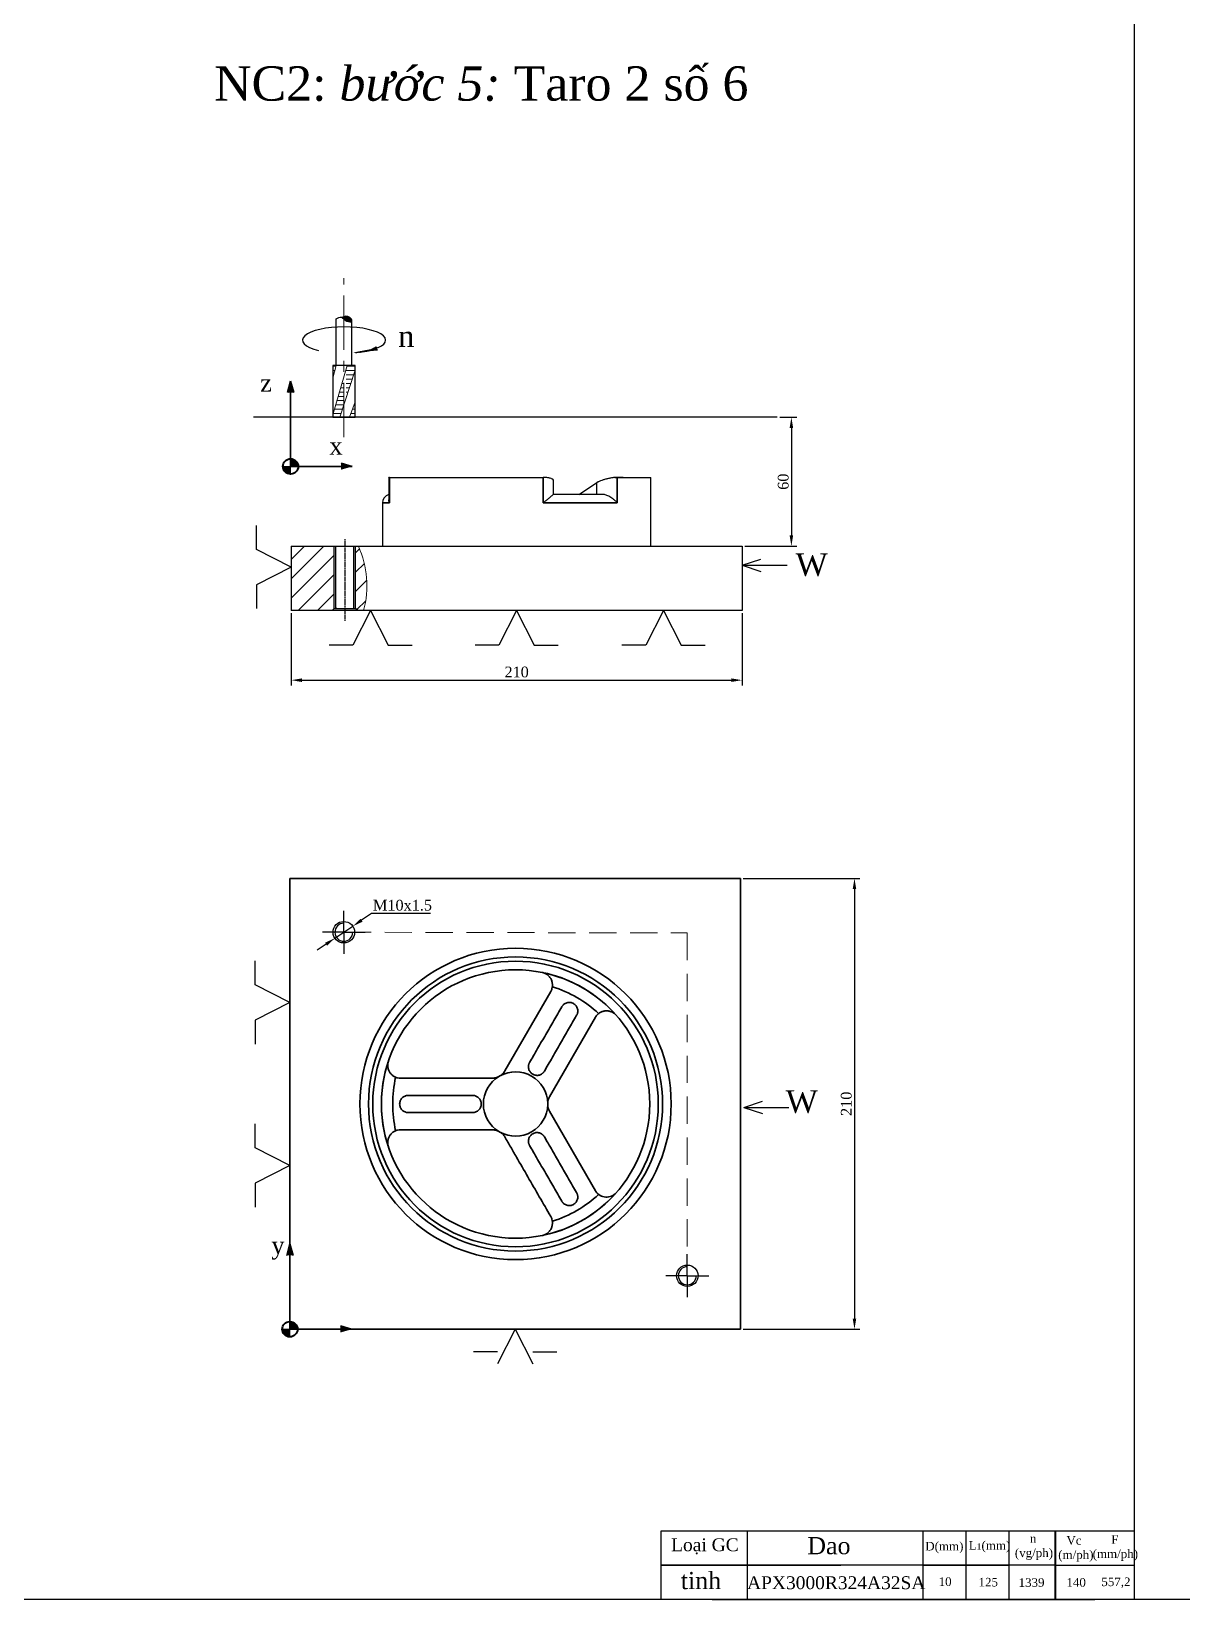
# Model space of a CAD drawing. Header units: millimetres. Extents: x 1211 to 2263, y 788 to 1530.
# Drawn here: x 1479.6 to 1747.7, y 787.9 to 1153.1 of the extents above; entities that cross this region are included whole.
import ezdxf

# ---------------------------------------------------------------- set-up
doc = ezdxf.new("R2010")
doc.units = ezdxf.units.MM
for name, pattern in [('CENTER', [0.6, 0.375, -0.075, 0.075, -0.075]), ('CENTERX2', [20.32, 12.7, -2.54, 2.54, -2.54]), ('DASHDOTX2', [50.8, 25.4, -12.7, 0, -12.7]), ('DASHED2', [9.525, 6.35, -3.175]), ('DASHEDX2', [38.1, 25.4, -12.7])]:
    doc.linetypes.add(name, pattern=pattern)
for name, color, linetype, lineweight in [('cb', 200, 'Continuous', 35), ('chi tiet', 7, 'Continuous', 30), ('coban', 7, 'Continuous', 35), ('dao', 7, 'Continuous', 25), ('DUONGBAO', 7, 'Continuous', 40), ('duongchaydao', 220, 'Continuous', 0), ('duongkichthuoc', 7, 'Continuous', 0), ('dậm', 5, 'Continuous', 25), ('matcat', 102, 'Continuous', 0), ('phancat', 86, 'Continuous', 30), ('text', 130, 'Continuous', 0), ('truc', 10, 'DASHDOTX2', 0)]:
    doc.layers.add(name, color=color, linetype=linetype, lineweight=lineweight)
doc.layers.add('DuongTam', color=1, linetype='Continuous')
doc.styles.get("Standard").update_dxf_attribs({"font": 'times.ttf'})
doc.dimstyles.new('ISO-25', dxfattribs={"dimtxt": 2.5, "dimasz": 2.5, "dimexe": 1.25, "dimexo": 0.625, "dimtad": 1, "dimtoh": 1, "dimtxsty": 'Standard', "dimcen": 2.5, "dimadec": 0, "dimazin": 0, "dimtfac": 1, "dimtmove": 0, "dimatfit": 3, "dimfxl": 1, "dimarcsym": 0})

# ---------------------------------------------------------------- blocks, each defined once
blk = doc.blocks.new('*D22')
at = {"layer": 'Defpoints', "color": 0, "linetype": 'DASHEDX2', "transparency": 16777216}
for p in [(1653.26, 1063.26), (1645.1, 1033.26), (1656.59, 1033.26)]:
    blk.add_point(p, dxfattribs=at)
at = {"layer": 'duongkichthuoc', "color": 0, "linetype": 'DASHEDX2', "lineweight": -2, "transparency": 16777216}
for p, q in [((1653.88, 1063.26), (1657.84, 1063.26)), ((1656.59, 1060.76), (1656.59, 1035.76)), ((1645.72, 1033.26), (1657.84, 1033.26))]:
    blk.add_line(p, q, dxfattribs=at)
at = {"layer": 'duongkichthuoc', "color": 0, "linetype": 'DASHEDX2', "transparency": 16777216}
for points in [[(1656.18, 1060.76), (1657.01, 1060.76), (1656.59, 1063.26)], [(1656.18, 1035.76), (1657.01, 1035.76), (1656.59, 1033.26)]]:
    blk.add_solid(points, dxfattribs=at)
at = {"layer": 'duongkichthuoc', "color": 0, "linetype": 'DASHEDX2', "transparency": 16777216, "insert": (1654.7, 1048.26), "char_height": 2.5, "attachment_point": 5, "rotation": 90}
blk.add_mtext('60', dxfattribs=at)
blk = doc.blocks.new('*D29')
at = {"layer": 'Defpoints', "color": 0, "transparency": 16777216}
for p in [(1554.42, 944.74), (1550.27, 941.95)]:
    blk.add_point(p, dxfattribs=at)
at = {"layer": 'duongkichthuoc', "color": 0, "lineweight": -2, "transparency": 16777216}
for p, q in [((1558.82, 947.71), (1556.49, 946.14)), ((1572.57, 947.71), (1558.82, 947.71)), ((1550.27, 941.95), (1554.42, 944.74)), ((1548.2, 940.55), (1546.13, 939.15))]:
    blk.add_line(p, q, dxfattribs=at)
at = {"layer": 'duongkichthuoc', "color": 0, "transparency": 16777216}
for points in [[(1556.26, 946.48), (1556.72, 945.79), (1554.42, 944.74)], [(1547.97, 940.9), (1548.43, 940.2), (1550.27, 941.95)]]:
    blk.add_solid(points, dxfattribs=at)
at = {"layer": 'duongkichthuoc', "color": 0, "transparency": 16777216, "insert": (1566.01, 949.61), "char_height": 2.5, "attachment_point": 5}
blk.add_mtext('M10x1.5', dxfattribs=at)
blk = doc.blocks.new('*D32')
at = {"layer": 'Defpoints', "color": 0, "transparency": 16777216}
for p in [(1540.1, 1018.26), (1645.1, 1018.26), (1645.1, 1002.04)]:
    blk.add_point(p, dxfattribs=at)
at = {"layer": 'duongkichthuoc', "color": 0, "lineweight": -2, "transparency": 16777216}
for p, q in [((1540.1, 1017.64), (1540.1, 1000.79)), ((1645.1, 1017.64), (1645.1, 1000.79)), ((1542.6, 1002.04), (1642.6, 1002.04))]:
    blk.add_line(p, q, dxfattribs=at)
at = {"layer": 'duongkichthuoc', "color": 0, "transparency": 16777216}
for points in [[(1542.6, 1002.45), (1542.6, 1001.62), (1540.1, 1002.04)], [(1642.6, 1002.45), (1642.6, 1001.62), (1645.1, 1002.04)]]:
    blk.add_solid(points, dxfattribs=at)
at = {"layer": 'duongkichthuoc', "color": 0, "transparency": 16777216, "insert": (1592.6, 1003.93), "char_height": 2.5, "attachment_point": 5}
blk.add_mtext('210', dxfattribs=at)
blk = doc.blocks.new('*D33')
at = {"layer": 'Defpoints', "color": 0, "transparency": 16777216}
for p in [(1644.78, 955.89), (1644.78, 850.89), (1671.29, 850.89)]:
    blk.add_point(p, dxfattribs=at)
at = {"layer": 'duongkichthuoc', "color": 0, "lineweight": -2, "transparency": 16777216}
for p, q in [((1645.4, 955.89), (1672.54, 955.89)), ((1671.29, 953.39), (1671.29, 853.39)), ((1645.4, 850.89), (1672.54, 850.89))]:
    blk.add_line(p, q, dxfattribs=at)
at = {"layer": 'duongkichthuoc', "color": 0, "transparency": 16777216}
for points in [[(1670.87, 953.39), (1671.7, 953.39), (1671.29, 955.89)], [(1670.87, 853.39), (1671.7, 853.39), (1671.29, 850.89)]]:
    blk.add_solid(points, dxfattribs=at)
at = {"layer": 'duongkichthuoc', "color": 0, "transparency": 16777216, "insert": (1669.39, 903.39), "char_height": 2.5, "attachment_point": 5, "rotation": 90}
blk.add_mtext('210', dxfattribs=at)

msp = doc.modelspace()

# ---------------------------------------------------------------- hatches: boundary and pattern name
at = {"layer": 'cb', "lineweight": 35}
for points in [[(1539.958, 1071.678), (1539.198, 1069), (1540.718, 1069)], [(1539.795, 870.744), (1539.035, 868.066), (1540.554, 868.066)]]:
    msp.add_hatch(color=256, dxfattribs=at).paths.add_polyline_path(points)
at = {"layer": 'cb', "lineweight": 13}
h = msp.add_hatch(dxfattribs=at)
h.set_pattern_fill('ANSI31', color=256, scale=0.202176, angle=90, style=0)
h.set_pattern_definition([(135, (875.416138, 330.92015), (-0.0178700026, -0.0178700026), [])])
h.paths.add_polyline_path([(1539.94, 1053.6), (1539.94, 1051.822), (1541.718, 1051.822, 0.4142137)])
h.paths.add_polyline_path([(1539.94, 1051.822), (1538.162, 1051.822, 0.4142136), (1539.94, 1050.044), (1539.94, 1050.205)])
for points in [[(1554.391, 1051.822), (1551.713, 1052.582), (1551.713, 1051.063)], [(1554.228, 850.889), (1551.549, 851.648), (1551.549, 850.129)]]:
    msp.add_hatch(color=256, dxfattribs=at).paths.add_polyline_path(points)
h = msp.add_hatch(dxfattribs=at)
h.set_pattern_fill('ANSI31', color=256, scale=0.202176, angle=90, style=0)
h.set_pattern_definition([(135, (875.252926, 129.986213), (-0.0178700026, -0.0178700026), [])])
h.paths.add_polyline_path([(1539.777, 852.667), (1539.777, 850.889), (1541.555, 850.889, 0.4142137)])
h.paths.add_polyline_path([(1539.777, 850.889), (1537.999, 850.889, 0.4142136), (1539.777, 849.111), (1539.777, 849.271)])
at = {"layer": 'dao', "linetype": 'Continuous'}
h = msp.add_hatch(dxfattribs=at)
h.set_pattern_fill('ANSI31', scale=0.04, style=0)
h.set_pattern_definition([(45, (847.8841, 768.19872), (-0.089802561, 0.089802561), [])])
edge = h.paths.add_edge_path()
edge.add_spline(control_points=[(1551.871, 1086.526), (1552.239, 1086.384), (1552.727, 1085.512), (1554.598, 1085.369), (1553.511, 1087.089), (1552.516, 1086.747), (1551.871, 1086.526)], knot_values=[1.7023155, 1.7023155, 1.7023155, 1.7023155, 3.5119775, 4.9246682, 6.1767727, 8.4816588, 8.4816588, 8.4816588, 8.4816588], degree=3, periodic=0)
h = msp.add_hatch(dxfattribs=at)
h.set_pattern_fill('ANSI31', scale=0.183456, style=0)
h.set_pattern_definition([(45, (2106.60583, -3052.358225), (-0.0162153727, 0.0162153727), [])])
edge = h.paths.add_edge_path()
edge.add_line((1559.965, 1079.651), (1558.259, 1078.782))
edge.add_ellipse((1552.433, 1081.238), major_axis=(-9.712, 0), ratio=0.3161657, start_angle=126.86726, end_angle=138.13334)
edge.add_line((1559.665, 1079.189), (1559.965, 1079.651))
edge = h.paths.add_edge_path()
edge.add_line((1560.166, 1078.959), (1559.665, 1079.189))
edge.add_ellipse((1552.433, 1081.238), major_axis=(-9.712, 0), ratio=0.3161657, start_angle=126.86726, end_angle=138.13334, ccw=False)
edge.add_line((1558.259, 1078.782), (1560.166, 1078.959))
at = {"layer": 'duongkichthuoc'}
h = msp.add_hatch(dxfattribs=at)
h.set_pattern_fill('ACAD_ISO02W100', color=256, scale=0.2)
h.set_pattern_definition([(0, (-76.1218, -178.865), (0, 1), [2.4, -0.6])])
h.paths.add_polyline_path([(1552.393, 1072.763), (1549.763, 1063.868), (1549.763, 1063.26), (1551.414, 1063.26), (1552.393, 1066.278)])
h.paths.add_polyline_path([(1554.973, 1074.228), (1554.973, 1075.354), (1553.159, 1075.354), (1552.393, 1072.763), (1552.393, 1066.278)])
h.paths.add_polyline_path([(1550.598, 1075.354), (1549.763, 1075.354), (1549.763, 1072.405)])
h.paths.add_polyline_path([(1554.973, 1066.847), (1553.666, 1063.26), (1554.973, 1063.26)])
at = {"layer": 'matcat'}
h = msp.add_hatch(dxfattribs=at)
h.set_pattern_fill('ANSI31', color=256)
h.set_pattern_definition([(45, (-7e-13, 1.9173), (-2.245064, 2.245064), [])])
h.paths.add_polyline_path([(1550.099, 1033.26), (1540.099, 1033.26), (1540.099, 1018.26), (1549.599, 1018.26), (1550.099, 1018.76)])
h.paths.add_polyline_path([(1555.099, 1018.76), (1555.599, 1018.26), (1556.932, 1018.26, 0.1778347), (1555.727, 1033.26), (1555.099, 1033.26)])

# ---------------------------------------------------------------- linework, layer by layer
msp.add_line((1736.411, 1530.422), (1736.411, 787.922))
at = {"lineweight": 30}
for p, q in [((1550.598, 1075.354), (1550.598, 1086.17)), ((1554.188, 1075.354), (1554.188, 1085.662)), ((1554.973, 1075.354), (1549.763, 1075.354)), ((1549.763, 1075.354), (1549.763, 1063.26)), ((1554.973, 1063.26), (1554.973, 1075.354)), ((1554.973, 1063.26), (1549.763, 1063.26))]:
    msp.add_line(p, q, dxfattribs=at)
at = {"color": 7, "linetype": 'Continuous'}
for p, q in [((1626.251, 803.922), (1707.204, 803.922)), ((1626.251, 787.922), (1626.251, 803.922)), ((1646.293, 803.922), (1646.293, 787.922)), ((1677.204, 803.922), (1692.204, 803.922)), ((1687.204, 803.922), (1687.204, 787.922)), ((1687.204, 803.922), (1687.204, 787.922)), ((1692.204, 803.922), (1702.204, 803.922)), ((1697.204, 803.922), (1697.204, 787.922)), ((1707.204, 803.922), (1718.138, 803.922)), ((1707.204, 803.922), (1707.204, 787.922)), ((1707.204, 803.922), (1707.204, 787.922)), ((1718.067, 788), (1718.067, 803.922)), ((1718.138, 803.922), (1736.411, 803.922)), ((1707.204, 795.922), (1626.251, 795.922)), ((1626.251, 795.922), (1658.138, 795.922)), ((1707.204, 795.922), (1626.251, 795.922)), ((1626.251, 795.922), (1658.138, 795.922)), ((1658.138, 795.922), (1668.138, 795.922)), ((1658.138, 795.922), (1668.138, 795.922)), ((1687.204, 795.922), (1707.204, 795.922)), ((1718.138, 795.922), (1707.204, 795.922)), ((1718.138, 795.922), (1707.204, 795.922)), ((1718.138, 795.922), (1736.411, 795.922)), ((1638.138, 787.922), (1718.138, 787.922)), ((1718.138, 787.922), (1727.275, 787.922))]:
    msp.add_line(p, q, dxfattribs=at)
at = {"lineweight": 30}
msp.add_spline([(1550.598, 1086.17), (1551.771, 1086.555), (1553.058, 1085.647), (1554.188, 1085.647), (1553.715, 1086.53), (1551.871, 1086.526)], degree=3, dxfattribs=at)
at = {"layer": 'cb', "lineweight": 35}
for p, q in [((1539.958, 1071.678), (1539.198, 1069)), ((1539.958, 1071.678), (1540.718, 1069)), ((1539.94, 1051.822), (1539.94, 1068.965)), ((1539.94, 1051.822), (1554.293, 1051.822)), ((1539.795, 870.744), (1539.035, 868.066)), ((1539.795, 870.744), (1540.554, 868.066)), ((1539.777, 850.889), (1539.777, 868.031)), ((1539.777, 850.889), (1554.129, 850.889))]:
    msp.add_line(p, q, dxfattribs=at)
at = {"layer": 'cb'}
for p, q in [((1554.293, 1051.822), (1551.714, 1052.582)), ((1554.129, 850.889), (1551.551, 851.648))]:
    msp.add_line(p, q, dxfattribs=at)
at = {"layer": 'chi tiet'}
for p, q in [((1562.821, 1049.212), (1562.821, 1044.048)), ((1562.977, 1049.26), (1562.822, 1049.212)), ((1562.977, 1043.311), (1562.977, 1049.26)), ((1562.977, 1049.26), (1562.977, 1043.311)), ((1598.788, 1049.26), (1598.788, 1043.311)), ((1598.788, 1043.311), (1598.788, 1049.26)), ((1601.194, 1048.496), (1601.194, 1048.499)), ((1601.194, 1045.274), (1601.194, 1048.496)), ((1611.184, 1047.978), (1611.766, 1048.281)), ((1616.032, 1043.311), (1616.032, 1049.26)), ((1616.032, 1049.26), (1616.032, 1043.311)), ((1623.849, 1033.26), (1623.849, 1049.26)), ((1612.521, 1045.311), (1601.198, 1045.311)), ((1607.064, 1045.311), (1611.184, 1047.978)), ((1611.184, 1047.978), (1611.184, 1045.311)), ((1561.349, 1043.311), (1561.349, 1033.26)), ((1561.349, 1043.311), (1562.977, 1043.311)), ((1562.977, 1043.311), (1561.349, 1043.311)), ((1598.788, 1043.311), (1616.032, 1043.311)), ((1616.032, 1043.311), (1598.788, 1043.311)), ((1540.099, 1033.26), (1540.099, 1018.26)), ((1540.099, 1033.26), (1645.099, 1033.26)), ((1645.099, 1033.26), (1645.099, 1018.26)), ((1645.099, 1018.26), (1540.099, 1018.26))]:
    msp.add_line(p, q, dxfattribs=at)
msp.add_lwpolyline([(2261.411, 787.922), (1211.411, 787.922), (1211.411, 1530.422), (2261.411, 1530.422)], close=True, dxfattribs=at)
msp.add_arc((1563.349, 1043.311), 2, 105.30822, 180, dxfattribs=at)
for points, knots in [([(1562.932, 1049.113), (1562.901, 1049.13), (1562.815, 1049.176), (1562.844, 1049.191), (1562.863, 1049.2)], [0, 0, 0, 0, 0.3505772, 1, 1, 1, 1]), ([(1562.977, 1049.26), (1563.582, 1049.261), (1564.341, 1049.26), (1565.7, 1049.26), (1566.19, 1049.26), (1566.981, 1049.26), (1567.254, 1049.26), (1567.82, 1049.26), (1568.112, 1049.26), (1569.61, 1049.26), (1570.925, 1049.26), (1573.066, 1049.26), (1573.808, 1049.26), (1574.965, 1049.26), (1575.358, 1049.26), (1576.158, 1049.26), (1576.562, 1049.26), (1578.604, 1049.26), (1580.304, 1049.26), (1582.954, 1049.26), (1583.853, 1049.26), (1585.229, 1049.26), (1585.692, 1049.26), (1586.617, 1049.26), (1587.081, 1049.26), (1589.402, 1049.26), (1591.269, 1049.26), (1594.088, 1049.26), (1595.031, 1049.26), (1596.919, 1049.26), (1597.857, 1049.261), (1598.788, 1049.26)], [0, 0, 0, 0, 0.125, 0.125, 0.1875, 0.1875, 0.21875, 0.21875, 0.25, 0.25, 0.375, 0.375, 0.4375, 0.4375, 0.46875, 0.46875, 0.5, 0.5, 0.625, 0.625, 0.6875, 0.6875, 0.71875, 0.71875, 0.75, 0.75, 0.875, 0.875, 0.9375, 0.9375, 1, 1, 1, 1]), ([(1601.194, 1048.496), (1601.194, 1048.496), (1601.178, 1048.733), (1600.809, 1048.972), (1600.122, 1049.172), (1599.383, 1049.252), (1598.921, 1049.258), (1598.788, 1049.26)], [0, 0, 0, 0, 0.1411218, 0.4054319, 0.6594939, 0.9015111, 1, 1, 1, 1]), ([(1616.032, 1049.26), (1615.869, 1049.26), (1615.687, 1049.251), (1615.387, 1049.224), (1615.282, 1049.213), (1615.066, 1049.187), (1614.956, 1049.171), (1614.731, 1049.137), (1614.616, 1049.117), (1614.382, 1049.075), (1614.263, 1049.052), (1613.907, 1048.978), (1613.671, 1048.922), (1613.198, 1048.798), (1612.97, 1048.732), (1612.532, 1048.592), (1612.321, 1048.517), (1611.936, 1048.366), (1611.758, 1048.289), (1611.439, 1048.132), (1611.301, 1048.054), (1611.184, 1047.978)], [0, 0, 0, 0, 0.125, 0.125, 0.1875, 0.1875, 0.25, 0.25, 0.3125, 0.3125, 0.375, 0.375, 0.5, 0.5, 0.625, 0.625, 0.75, 0.75, 0.875, 0.875, 1, 1, 1, 1]), ([(1615.509, 1049.227), (1615.588, 1049.236), (1615.788, 1049.26), (1615.94, 1049.26), (1616.032, 1049.26)], [0, 0, 0, 0, 0.3956053, 1, 1, 1, 1]), ([(1616.032, 1049.26), (1617.288, 1049.261), (1618.397, 1049.26), (1619.847, 1049.26), (1620.295, 1049.26), (1620.912, 1049.26), (1621.108, 1049.26), (1621.483, 1049.26), (1621.662, 1049.26), (1622.498, 1049.26), (1622.999, 1049.26), (1623.506, 1049.26), (1623.634, 1049.26), (1623.805, 1049.26), (1623.849, 1049.26), (1623.849, 1049.26)], [0, 0, 0, 0, 0.25, 0.25, 0.375, 0.375, 0.4375, 0.4375, 0.5, 0.5, 0.75, 0.75, 0.875, 0.875, 1, 1, 1, 1]), ([(1617.39, 1049.26), (1617.262, 1049.26), (1616.842, 1049.26), (1616.364, 1049.26), (1616.032, 1049.26)], [0, 0, 0, 0, 0.3039484, 1, 1, 1, 1]), ([(1601.184, 1045.308), (1601.158, 1045.298), (1601.096, 1045.273), (1600.835, 1045.039), (1600.502, 1044.745), (1600.132, 1044.421), (1599.674, 1044.031), (1599.209, 1043.647), (1598.905, 1043.403), (1598.79, 1043.312), (1598.788, 1043.311)], [0, 0, 0, 0, 0.1328734, 0.3180298, 0.4421064, 0.5696922, 0.7323453, 0.8996716, 0.9981678, 1, 1, 1, 1]), ([(1601.18, 1045.274), (1601.189, 1045.294), (1601.198, 1045.317), (1601.185, 1045.309), (1601.184, 1045.308)], [0, 0, 0, 0, 0.9303978, 1, 1, 1, 1]), ([(1612.506, 1045.306), (1612.492, 1045.307), (1612.441, 1045.313), (1612.391, 1045.313), (1612.355, 1045.311)], [0, 0, 0, 0, 0.06722746, 0.25371204, 0.25371204, 0.25371204, 0.25371204]), ([(1616.032, 1043.311), (1616.03, 1043.312), (1615.952, 1043.403), (1615.735, 1043.643), (1615.325, 1044.027), (1614.824, 1044.415), (1614.31, 1044.742), (1613.736, 1045.037), (1613.11, 1045.271), (1612.68, 1045.296), (1612.506, 1045.306)], [0, 0, 0, 0, 0.00184391, 0.10096825, 0.26480012, 0.43305015, 0.55809371, 0.68631535, 0.87265257, 1, 1, 1, 1]), ([(1562.977, 1043.311), (1562.977, 1043.312), (1562.939, 1043.403), (1562.864, 1043.641), (1562.804, 1043.892), (1562.823, 1044.039), (1562.825, 1044.048)], [0, 0, 0, 0, 0.0066784, 0.3656928, 0.9590687, 1, 1, 1, 1])]:
    msp.add_open_spline(points, degree=3, knots=knots, dxfattribs=at)
at = {"layer": 'coban', "color": 7, "linetype": 'Continuous'}
for p, q in [((1539.777, 955.889), (1644.777, 955.889)), ((1539.777, 850.889), (1539.777, 955.889)), ((1644.777, 955.889), (1644.777, 850.889)), ((1644.777, 850.889), (1539.777, 850.889))]:
    msp.add_line(p, q, dxfattribs=at)
at = {"layer": 'coban'}
for p, q in [((1589.828, 911.081), (1600.539, 929.535)), ((1600.246, 905.029), (1610.931, 923.535)), ((1565.568, 909.345), (1587.015, 909.345)), ((1600.246, 901.661), (1610.931, 883.154)), ((1610.931, 883.154), (1611.049, 882.966))]:
    msp.add_line(p, q, dxfattribs=at)
for radius in [36.25, 34.25, 33.25, 31.25]:
    msp.add_circle((1592.346, 903.345), radius, dxfattribs=at)
for centre, radius, start, end in [((1592.346, 903.345), 31.25, 41.42268, 78.57732), ((1592.346, 903.345), 28.612, 47.4273, 72.5727), ((1592.346, 903.345), 31.25, 161.42268, 198.57732), ((1592.346, 903.345), 28.612, 167.4273, 192.5727), ((1592.346, 903.345), 7.5, 121.00272, 238.99728), ((1592.346, 903.345), 7.5, 1.00272, 118.99728), ((1592.346, 903.345), 7.5, 241.00272, 358.99728), ((1592.346, 903.345), 31.25, 281.42268, 318.57732), ((1592.346, 903.345), 28.612, 287.4273, 312.5727), ((1613.529, 884.654), 3, 214.24555, 318.57598)]:
    msp.add_arc(centre, radius, start, end, dxfattribs=at)
for points, knots in [([(1598.535, 933.976), (1598.776, 933.927), (1599.006, 933.85), (1599.336, 933.694), (1599.443, 933.634), (1599.649, 933.504), (1599.747, 933.433), (1599.933, 933.281), (1600.021, 933.2), (1600.188, 933.026), (1600.267, 932.933), (1600.482, 932.647), (1600.601, 932.442), (1600.789, 932.006), (1600.856, 931.781), (1600.936, 931.321), (1600.949, 931.085), (1600.921, 930.624), (1600.881, 930.396), (1600.747, 929.95), (1600.655, 929.738), (1600.539, 929.535)], [0, 0, 0, 0, 0.125, 0.125, 0.1875, 0.1875, 0.25, 0.25, 0.3125, 0.3125, 0.375, 0.375, 0.5, 0.5, 0.625, 0.625, 0.75, 0.75, 0.875, 0.875, 1, 1, 1, 1]), ([(1603.114, 925.995), (1602.489, 924.913), (1601.24, 922.749), (1599.365, 919.503), (1597.779, 916.755), (1596.528, 914.589), (1595.903, 913.506), (1595.614, 913.005)], [0, 0, 0, 0, 0.2500002, 0.5000005, 0.7500009, 0.8845329, 1, 1, 1, 1]), ([(1599.078, 911.005), (1599.367, 911.505), (1599.993, 912.589), (1601.243, 914.755), (1602.829, 917.502), (1604.704, 920.749), (1605.953, 922.913), (1606.578, 923.995)], [0, 0, 0, 0, 0.1154644, 0.2499928, 0.4999922, 0.7499951, 1, 1, 1, 1]), ([(1606.578, 923.995), (1606.593, 924.023), (1606.624, 924.079), (1606.666, 924.165), (1606.704, 924.252), (1606.737, 924.341), (1606.766, 924.433), (1606.791, 924.526), (1606.811, 924.62), (1606.843, 924.811), (1606.856, 925.104), (1606.796, 925.493), (1606.661, 925.867), (1606.452, 926.209), (1606.179, 926.505), (1605.85, 926.74), (1605.481, 926.907), (1605.088, 926.994), (1604.688, 927.003), (1604.299, 926.932), (1603.933, 926.79), (1603.659, 926.614), (1603.464, 926.446), (1603.332, 926.307), (1603.213, 926.158), (1603.147, 926.05), (1603.114, 925.995)], [0, 0, 0, 0, 0.015665, 0.0312657, 0.0468339, 0.0624018, 0.0780028, 0.0936703, 0.1094381, 0.1253397, 0.1879563, 0.250449, 0.313233, 0.3755694, 0.4381391, 0.5004746, 0.5627579, 0.6252779, 0.687454, 0.7500752, 0.8124368, 0.8749202, 0.9065232, 0.937727, 0.968799, 1, 1, 1, 1]), ([(1610.931, 923.535), (1611.048, 923.738), (1611.186, 923.923), (1611.501, 924.258), (1611.681, 924.41), (1612.067, 924.665), (1612.274, 924.77), (1612.605, 924.892), (1612.718, 924.926), (1612.945, 924.98), (1613.061, 925.001), (1613.294, 925.028), (1613.412, 925.035), (1613.651, 925.035), (1613.771, 925.028), (1614.126, 924.985), (1614.358, 924.929), (1614.814, 924.757), (1615.029, 924.644), (1615.429, 924.369), (1615.615, 924.205), (1615.779, 924.02)], [0, 0, 0, 0, 0.125, 0.125, 0.25, 0.25, 0.375, 0.375, 0.4375, 0.4375, 0.5, 0.5, 0.5625, 0.5625, 0.625, 0.625, 0.75, 0.75, 0.875, 0.875, 1, 1, 1, 1]), ([(1565.568, 909.345), (1565.334, 909.345), (1565.105, 909.372), (1564.656, 909.477), (1564.435, 909.557), (1564.021, 909.764), (1563.827, 909.89), (1563.556, 910.116), (1563.47, 910.197), (1563.309, 910.367), (1563.234, 910.456), (1563.093, 910.645), (1563.028, 910.743), (1562.909, 910.951), (1562.855, 911.058), (1562.715, 911.387), (1562.647, 911.616), (1562.568, 912.097), (1562.558, 912.339), (1562.596, 912.823), (1562.645, 913.067), (1562.724, 913.3)], [0, 0, 0, 0, 0.125, 0.125, 0.25, 0.25, 0.375, 0.375, 0.4375, 0.4375, 0.5, 0.5, 0.5625, 0.5625, 0.625, 0.625, 0.75, 0.75, 0.875, 0.875, 1, 1, 1, 1]), ([(1588.483, 909.773), (1588.247, 909.632), (1587.998, 909.525), (1587.606, 909.417), (1587.472, 909.39), (1587.205, 909.354), (1587.071, 909.345), (1586.937, 909.345)], [0, 0, 0, 0, 0.5, 0.5, 0.75, 0.75, 1, 1, 1, 1]), ([(1589.828, 911.081), (1589.72, 910.796), (1589.557, 910.585), (1589.267, 910.299), (1589.163, 910.209), (1588.945, 910.046), (1588.83, 909.971), (1588.71, 909.905)], [0, 0, 0, 0, 0.5, 0.5, 0.75, 0.75, 1, 1, 1, 1]), ([(1595.614, 913.005), (1595.597, 912.976), (1595.565, 912.918), (1595.522, 912.829), (1595.484, 912.739), (1595.451, 912.649), (1595.423, 912.558), (1595.399, 912.466), (1595.379, 912.374), (1595.348, 912.183), (1595.336, 911.893), (1595.396, 911.507), (1595.529, 911.137), (1595.736, 910.795), (1596.011, 910.497), (1596.342, 910.259), (1596.714, 910.093), (1597.109, 910.006), (1597.508, 909.998), (1597.893, 910.069), (1598.256, 910.209), (1598.527, 910.382), (1598.721, 910.549), (1598.853, 910.686), (1598.975, 910.837), (1599.043, 910.949), (1599.078, 911.005)], [0, 0, 0, 0, 0.0163186, 0.0323827, 0.0482273, 0.0638869, 0.079395, 0.0947842, 0.1100862, 0.125331, 0.1891952, 0.2504507, 0.3129912, 0.3756556, 0.4380412, 0.5005724, 0.5631341, 0.6253174, 0.6879153, 0.7500766, 0.8112086, 0.8749397, 0.9054226, 0.9362544, 0.9676901, 1, 1, 1, 1]), ([(1567.346, 905.345), (1567.314, 905.344), (1567.25, 905.343), (1567.155, 905.337), (1567.06, 905.325), (1566.966, 905.31), (1566.873, 905.289), (1566.78, 905.264), (1566.688, 905.234), (1566.507, 905.166), (1566.246, 905.032), (1565.94, 904.785), (1565.683, 904.482), (1565.492, 904.129), (1565.372, 903.744), (1565.333, 903.342), (1565.373, 902.939), (1565.494, 902.556), (1565.686, 902.205), (1565.942, 901.902), (1566.248, 901.657), (1566.537, 901.508), (1566.78, 901.423), (1566.967, 901.378), (1567.155, 901.35), (1567.282, 901.346), (1567.346, 901.345)], [0, 0, 0, 0, 0.015665, 0.03126572, 0.04683382, 0.06240179, 0.07800276, 0.09367026, 0.10943799, 0.12533963, 0.18795627, 0.25044906, 0.31323298, 0.37556932, 0.43813891, 0.50047436, 0.56275771, 0.62527774, 0.68745389, 0.75007506, 0.81243674, 0.87492015, 0.90652311, 0.93772698, 0.96879901, 1, 1, 1, 1]), ([(1582.346, 905.345), (1581.768, 905.345), (1580.517, 905.345), (1578.016, 905.344), (1574.843, 905.345), (1571.094, 905.345), (1568.595, 905.345), (1567.346, 905.345)], [0, 0, 0, 0, 0.1154643, 0.2499926, 0.499992, 0.749995, 1, 1, 1, 1]), ([(1582.346, 901.345), (1582.379, 901.345), (1582.446, 901.346), (1582.544, 901.354), (1582.641, 901.366), (1582.736, 901.382), (1582.829, 901.403), (1582.92, 901.428), (1583.009, 901.457), (1583.19, 901.526), (1583.448, 901.66), (1583.752, 901.905), (1584.005, 902.205), (1584.198, 902.556), (1584.319, 902.943), (1584.36, 903.348), (1584.317, 903.754), (1584.196, 904.139), (1584.002, 904.488), (1583.749, 904.787), (1583.446, 905.031), (1583.161, 905.179), (1582.919, 905.264), (1582.734, 905.31), (1582.543, 905.339), (1582.412, 905.343), (1582.346, 905.345)], [0, 0, 0, 0, 0.0163186, 0.0323827, 0.0482273, 0.0638868, 0.0793949, 0.0947841, 0.1100861, 0.1253309, 0.1891951, 0.2504507, 0.312991, 0.3756555, 0.4380411, 0.5005722, 0.563134, 0.6253172, 0.6879152, 0.7500765, 0.8112085, 0.8749396, 0.9054225, 0.9362543, 0.96769, 1, 1, 1, 1]), ([(1599.845, 903.476), (1599.84, 903.751), (1599.872, 904.02), (1599.974, 904.414), (1600.018, 904.543), (1600.12, 904.792), (1600.179, 904.912), (1600.246, 905.029)], [0, 0, 0, 0, 0.5, 0.5, 0.75, 0.75, 1, 1, 1, 1]), ([(1600.246, 901.661), (1600.112, 901.893), (1600.01, 902.14), (1599.907, 902.534), (1599.882, 902.669), (1599.849, 902.939), (1599.842, 903.076), (1599.845, 903.213)], [0, 0, 0, 0, 0.5, 0.5, 0.75, 0.75, 1, 1, 1, 1]), ([(1567.346, 901.345), (1568.595, 901.345), (1571.094, 901.345), (1574.843, 901.345), (1578.016, 901.345), (1580.517, 901.344), (1581.768, 901.345), (1582.346, 901.345)], [0, 0, 0, 0, 0.2499998, 0.4999995, 0.7499994, 0.8845322, 1, 1, 1, 1]), ([(1562.724, 893.389), (1562.646, 893.622), (1562.597, 893.86), (1562.568, 894.224), (1562.565, 894.347), (1562.575, 894.59), (1562.588, 894.71), (1562.626, 894.947), (1562.653, 895.064), (1562.72, 895.296), (1562.761, 895.41), (1562.901, 895.74), (1563.019, 895.945), (1563.303, 896.327), (1563.465, 896.497), (1563.822, 896.796), (1564.02, 896.925), (1564.433, 897.132), (1564.651, 897.211), (1565.104, 897.318), (1565.334, 897.345), (1565.568, 897.345)], [0, 0, 0, 0, 0.125, 0.125, 0.1875, 0.1875, 0.25, 0.25, 0.3125, 0.3125, 0.375, 0.375, 0.5, 0.5, 0.625, 0.625, 0.75, 0.75, 0.875, 0.875, 1, 1, 1, 1]), ([(1586.937, 897.345), (1586.028, 897.345), (1585.126, 897.345), (1583.328, 897.345), (1582.433, 897.345), (1579.754, 897.345), (1577.976, 897.345), (1572.647, 897.345), (1569.107, 897.345), (1565.568, 897.345)], [0, 0, 0, 0, 0.125, 0.125, 0.25, 0.25, 0.5, 0.5, 1, 1, 1, 1]), ([(1586.937, 897.345), (1587.206, 897.345), (1587.47, 897.309), (1587.863, 897.202), (1587.992, 897.156), (1588.243, 897.049), (1588.365, 896.987), (1588.483, 896.916)], [0, 0, 0, 0, 0.5, 0.5, 0.75, 0.75, 1, 1, 1, 1]), ([(1588.71, 896.785), (1588.951, 896.651), (1589.167, 896.489), (1589.457, 896.204), (1589.548, 896.101), (1589.712, 895.888), (1589.787, 895.777), (1589.854, 895.661)], [0, 0, 0, 0, 0.5, 0.5, 0.75, 0.75, 1, 1, 1, 1]), ([(1600.539, 877.154), (1598.769, 880.219), (1596.999, 883.285), (1594.335, 887.9), (1593.445, 889.44), (1592.106, 891.76), (1591.658, 892.535), (1590.76, 894.092), (1590.308, 894.873), (1589.854, 895.661)], [0, 0, 0, 0, 0.5, 0.5, 0.75, 0.75, 0.875, 0.875, 1, 1, 1, 1]), ([(1599.078, 895.684), (1599.061, 895.713), (1599.027, 895.77), (1598.971, 895.852), (1598.912, 895.93), (1598.851, 896.004), (1598.786, 896.074), (1598.719, 896.14), (1598.649, 896.203), (1598.499, 896.325), (1598.254, 896.481), (1597.889, 896.622), (1597.503, 896.692), (1597.103, 896.683), (1596.707, 896.594), (1596.336, 896.427), (1596.006, 896.188), (1595.733, 895.889), (1595.527, 895.548), (1595.395, 895.179), (1595.336, 894.794), (1595.35, 894.473), (1595.397, 894.221), (1595.45, 894.039), (1595.52, 893.858), (1595.582, 893.743), (1595.614, 893.684)], [0, 0, 0, 0, 0.0163186, 0.0323827, 0.0482273, 0.0638868, 0.0793949, 0.0947841, 0.1100861, 0.1253309, 0.1891951, 0.2504507, 0.312991, 0.3756555, 0.4380411, 0.5005723, 0.563134, 0.6253172, 0.6879152, 0.7500765, 0.8112085, 0.8749396, 0.9054225, 0.9362543, 0.96769, 1, 1, 1, 1]), ([(1606.578, 882.694), (1605.953, 883.776), (1604.704, 885.94), (1602.829, 889.187), (1601.243, 891.934), (1599.993, 894.101), (1599.367, 895.184), (1599.078, 895.684)], [0, 0, 0, 0, 0.2500002, 0.5000005, 0.7500009, 0.8845329, 1, 1, 1, 1]), ([(1595.614, 893.684), (1595.903, 893.184), (1596.528, 892.1), (1597.779, 889.935), (1599.365, 887.187), (1601.24, 883.94), (1602.489, 881.776), (1603.114, 880.694)], [0, 0, 0, 0, 0.1154644, 0.2499928, 0.4999922, 0.7499951, 1, 1, 1, 1]), ([(1603.114, 880.694), (1603.13, 880.667), (1603.163, 880.612), (1603.216, 880.533), (1603.273, 880.457), (1603.334, 880.383), (1603.398, 880.312), (1603.466, 880.244), (1603.538, 880.179), (1603.688, 880.057), (1603.935, 879.899), (1604.302, 879.756), (1604.692, 879.686), (1605.093, 879.696), (1605.487, 879.785), (1605.855, 879.952), (1606.183, 880.188), (1606.455, 880.485), (1606.663, 880.827), (1606.797, 881.2), (1606.856, 881.588), (1606.841, 881.912), (1606.793, 882.165), (1606.739, 882.349), (1606.669, 882.527), (1606.608, 882.638), (1606.578, 882.694)], [0, 0, 0, 0, 0.015665, 0.0312657, 0.0468338, 0.0624018, 0.0780027, 0.0936702, 0.109438, 0.1253396, 0.1879562, 0.250449, 0.313233, 0.3755693, 0.4381389, 0.5004744, 0.5627577, 0.6252778, 0.6874539, 0.7500751, 0.8124367, 0.8749202, 0.9065231, 0.937727, 0.968799, 1, 1, 1, 1]), ([(1600.539, 877.154), (1600.656, 876.952), (1600.747, 876.74), (1600.88, 876.299), (1600.921, 876.067), (1600.949, 875.605), (1600.937, 875.374), (1600.876, 875.026), (1600.849, 874.911), (1600.783, 874.687), (1600.743, 874.577), (1600.65, 874.361), (1600.597, 874.255), (1600.477, 874.049), (1600.411, 873.948), (1600.196, 873.662), (1600.032, 873.489), (1599.655, 873.18), (1599.45, 873.05), (1599.012, 872.842), (1598.776, 872.763), (1598.535, 872.714)], [0, 0, 0, 0, 0.125, 0.125, 0.25, 0.25, 0.375, 0.375, 0.4375, 0.4375, 0.5, 0.5, 0.5625, 0.5625, 0.625, 0.625, 0.75, 0.75, 0.875, 0.875, 1, 1, 1, 1])]:
    msp.add_open_spline(points, degree=3, knots=knots, dxfattribs=at)
for points in [[(1588.71, 909.905), (1588.633, 909.862), (1588.558, 909.818), (1588.483, 909.773)], [(1599.846, 903.345), (1599.846, 903.388), (1599.845, 903.432), (1599.845, 903.476)], [(1599.845, 903.213), (1599.845, 903.257), (1599.846, 903.301), (1599.846, 903.345)], [(1588.483, 896.916), (1588.558, 896.871), (1588.633, 896.827), (1588.71, 896.785)]]:
    msp.add_open_spline(points, degree=3, dxfattribs=at)
at = {"layer": 'dao', "color": 7, "linetype": 'Continuous'}
for p, q in [((1558.259, 1078.782), (1559.965, 1079.651)), ((1558.259, 1078.782), (1560.166, 1078.959)), ((1559.965, 1079.651), (1559.665, 1079.189)), ((1560.166, 1078.959), (1559.665, 1079.189)), ((1549.763, 1063.26), (1554.973, 1063.26))]:
    msp.add_line(p, q, dxfattribs=at)
for centre, major_axis, start_param, end_param in [((1552.433, 1081.238), (9.712, 0), 1.5707963, 4.0491992), ((1552.368, 1081.238), (-9.712, 0), 2.2142515, 4.712389)]:
    msp.add_ellipse(centre, major_axis=major_axis, ratio=0.3161657, start_param=start_param, end_param=end_param, dxfattribs=at)
at = {"layer": 'DUONGBAO'}
for centre in [(1539.94, 1051.822), (1539.777, 850.889)]:
    msp.add_circle(centre, 1.778, dxfattribs=at)
at = {"layer": 'duongchaydao', "linetype": 'DASHED2'}
for p, q in [((1552.346, 943.345), (1632.345, 943.166)), ((1632.345, 943.166), (1632.346, 863.345))]:
    msp.add_line(p, q, dxfattribs=at)
at = {"layer": 'duongchaydao'}
msp.add_arc((1535.91, 1024.12), 21.824, 344.42604, 24.76107, dxfattribs=at)
at = {"layer": 'duongkichthuoc'}
for p, q in [((1550.598, 1075.354), (1549.763, 1072.405)), ((1553.159, 1075.354), (1549.763, 1063.868)), ((1554.973, 1074.228), (1551.414, 1063.26)), ((1553.666, 1063.26), (1554.973, 1066.847))]:
    msp.add_line(p, q, dxfattribs=at)
at = {"layer": 'DuongTam', "linetype": 'CENTER'}
msp.add_line((1552.599, 1034.903), (1552.599, 1015.864), dxfattribs=at)
at = {"layer": 'DuongTam', "linetype": 'CENTERX2'}
for p, q in [((1552.346, 943.345), (1552.346, 948.345)), ((1552.346, 943.345), (1547.346, 943.345)), ((1552.346, 943.345), (1557.346, 943.345)), ((1552.346, 943.345), (1552.346, 938.345)), ((1632.346, 863.345), (1632.346, 868.345)), ((1632.346, 863.345), (1627.346, 863.345)), ((1632.346, 863.345), (1637.346, 863.345)), ((1632.346, 863.345), (1632.346, 858.345))]:
    msp.add_line(p, q, dxfattribs=at)
at = {"layer": 'dậm'}
for p, q in [((1653.256, 1063.26), (1531.288, 1063.26)), ((1539.94, 1050.822), (1539.94, 1051.822)), ((1532.015, 1032.509), (1532.015, 1038.086)), ((1540.099, 1028.394), (1532.015, 1032.509)), ((1645.099, 1028.796), (1649.448, 1030.234)), ((1540.099, 1028.394), (1532.015, 1024.28)), ((1645.099, 1028.796), (1655.611, 1028.796)), ((1645.099, 1028.796), (1649.448, 1027.358)), ((1532.015, 1024.28), (1532.015, 1018.703)), ((1558.588, 1018.26), (1554.474, 1010.176)), ((1558.588, 1018.26), (1562.703, 1010.176)), ((1592.599, 1018.26), (1588.485, 1010.176)), ((1592.599, 1018.26), (1596.713, 1010.176)), ((1626.805, 1018.26), (1622.691, 1010.176)), ((1626.805, 1018.26), (1630.92, 1010.176)), ((1554.474, 1010.176), (1548.897, 1010.176)), ((1562.703, 1010.176), (1568.28, 1010.176)), ((1588.485, 1010.176), (1582.907, 1010.176)), ((1596.713, 1010.176), (1602.29, 1010.176)), ((1622.691, 1010.176), (1617.114, 1010.176)), ((1630.92, 1010.176), (1636.497, 1010.176)), ((1531.693, 931.071), (1531.693, 936.648)), ((1539.777, 926.957), (1531.693, 931.071)), ((1539.777, 926.957), (1531.693, 922.842)), ((1531.693, 922.842), (1531.693, 917.265)), ((1645.524, 902.563), (1649.872, 904.001)), ((1645.524, 902.563), (1656.036, 902.563)), ((1645.524, 902.563), (1649.872, 901.125)), ((1531.693, 893.154), (1531.693, 898.731)), ((1539.777, 889.039), (1531.693, 893.154)), ((1539.777, 889.039), (1531.693, 884.925)), ((1531.693, 884.925), (1531.693, 879.348)), ((1539.777, 849.889), (1539.777, 850.889)), ((1592.277, 850.889), (1588.163, 842.804)), ((1592.277, 850.889), (1596.391, 842.804)), ((1588.163, 845.595), (1582.586, 845.595)), ((1596.391, 845.595), (1601.968, 845.595)), ((1718.138, 803.922), (1718.138, 787.922)), ((1708.138, 787.922), (1718.138, 787.922))]:
    msp.add_line(p, q, dxfattribs=at)
at = {"layer": 'phancat'}
for p, q in [((1550.099, 1018.76), (1550.099, 1033.26)), ((1550.505, 1018.76), (1550.505, 1033.26)), ((1554.693, 1018.76), (1554.693, 1033.26)), ((1555.099, 1018.76), (1555.099, 1033.26)), ((1550.505, 1018.955), (1550.505, 1018.76)), ((1550.099, 1018.76), (1549.599, 1018.26)), ((1550.099, 1018.76), (1555.099, 1018.76)), ((1554.693, 1018.81), (1554.693, 1018.76)), ((1555.599, 1018.26), (1555.099, 1018.76))]:
    msp.add_line(p, q, dxfattribs=at)
for centre in [(1552.346, 943.345), (1632.346, 863.345)]:
    msp.add_circle(centre, 2.5, dxfattribs=at)
for centre in [(1552.346, 943.345), (1632.346, 863.345)]:
    msp.add_arc(centre, 2.094, 90, 0, dxfattribs=at)
at = {"layer": 'truc', "linetype": 'CENTERX2'}
msp.add_line((1552.368, 1058.616), (1552.368, 1095.644), dxfattribs=at)

# ---------------------------------------------------------------- texts
at = {"color": 7, "linetype": 'Continuous', "attachment_point": 1}
for s, insert, char_height, width in [('\\pi2.3404;Loại GC', (1626.244, 802.202), 3, 19.81698), ('\\pi5.1414;Dao', (1655.156, 802.496), 4, 19.81698), ('\\pi5.6475;D(mm)', (1682.129, 801.368), 2, 19.81698), ('\\pi5.2625;L{\\H0.75x;1}(mm)', (1692.636, 801.554), 2, 19.81698), ('\\pi9.1853;n \\P\\pi5.6828;(vg/ph)', (1702.965, 803.152), 2, 19.81698), ('\\pi8.2481;Vc\\P\\pi5.5812; (m/ph)', (1712.41, 802.722), 2, 19.81698), ('\\pi9.1716;F\\P\\pi4.8623;(mm/ph)', (1721.903, 802.928), 2, 19.81698), ('\\pi5.362;tinh', (1625.473, 794.364), 4, 19.81698), ('\\pi-2.8049;APX3000R324A32SA', (1649.071, 793.362), 3, 34.91714), ('\\pi8.6576;10', (1682.231, 793.109), 2, 19.81698), ('\\pi7.964;125', (1692.212, 792.993), 2, 19.81698), ('\\pi7.1918;1339', (1702.324, 792.902), 2, 19.81698), ('\\pi7.9193;140', (1712.739, 792.941), 2, 19.81698), ('\\pi6.7182;557,2', (1722.067, 793.071), 2, 19.81698)]:
    msp.add_mtext(s, dxfattribs=dict(at, insert=insert, char_height=char_height, width=width))
at = {"layer": 'cb', "lineweight": 35, "width": 7.99694, "attachment_point": 1}
for s, insert, char_height in [('{\\fTimes New Roman|b0|i0|c163|p18;z}', (1532.868, 1073.29), 4.04352), ('{\\fTimes New Roman|b0|i0|c163|p18;x}', (1548.993, 1058.616), 4.04352), ('y', (1535.489, 872.467), 4.044)]:
    msp.add_mtext(s, dxfattribs=dict(at, insert=insert, char_height=char_height))
at = {"layer": 'dậm', "char_height": 5.25, "width": 2.2032, "attachment_point": 1}
for insert in [(1657.579, 1031.58), (1655.268, 906.542)]:
    msp.add_mtext('{\\fTimes New Roman|b0|i0|c0|p18;W}', dxfattribs=dict(at, insert=insert))
at = {"layer": 'text', "attachment_point": 1}
for s, insert, char_height, width in [('NC2:{\\fTimes New Roman|b0|i1|c163|p18; bước 5:} Taro 2 số 6', (1522.135, 1144.997), 8, 205.90156), ('n', (1565.003, 1084.641), 5, 5.83484)]:
    msp.add_mtext(s, dxfattribs=dict(at, insert=insert, char_height=char_height, width=width))

# ---------------------------------------------------------------- dimensions: what is measured, and where the dimension line sits
at = {"layer": 'duongkichthuoc', "linetype": 'DASHEDX2'}
dim = msp.add_linear_dim(base=(1656.593, 1033.26), p1=(1653.256, 1063.26), p2=(1645.099, 1033.26), angle=90, text='60', dimstyle='ISO-25', dxfattribs=at)
dim.commit()
dim.dimension.update_dxf_attribs({"geometry": '*D22', "text_midpoint": (1654.697, 1048.26)})
at = {"layer": 'duongkichthuoc'}
dim = msp.add_linear_dim(base=(1645.099, 1002.035), p1=(1540.099, 1018.26), p2=(1645.099, 1018.26), text='210', dimstyle='ISO-25', dxfattribs=at)
dim.commit()
dim.dimension.update_dxf_attribs({"geometry": '*D32', "text_midpoint": (1592.599, 1003.932)})
dim = msp.add_linear_dim(base=(1671.285, 850.889), p1=(1644.777, 955.889), p2=(1644.777, 850.889), angle=90, text='210', dimstyle='ISO-25', dxfattribs=at)
dim.commit()
dim.dimension.update_dxf_attribs({"geometry": '*D33', "text_midpoint": (1669.388, 903.389)})
dim = msp.add_diameter_dim_2p(p1=(1550.273, 941.947), p2=(1554.419, 944.742), text='M10x1.5', dimstyle='ISO-25', dxfattribs=at)
dim.commit()
dim.dimension.update_dxf_attribs({"geometry": '*D29', "text_midpoint": (1566.008, 947.707), "dimtype": 163})

doc.saveas('drawing.dxf')
